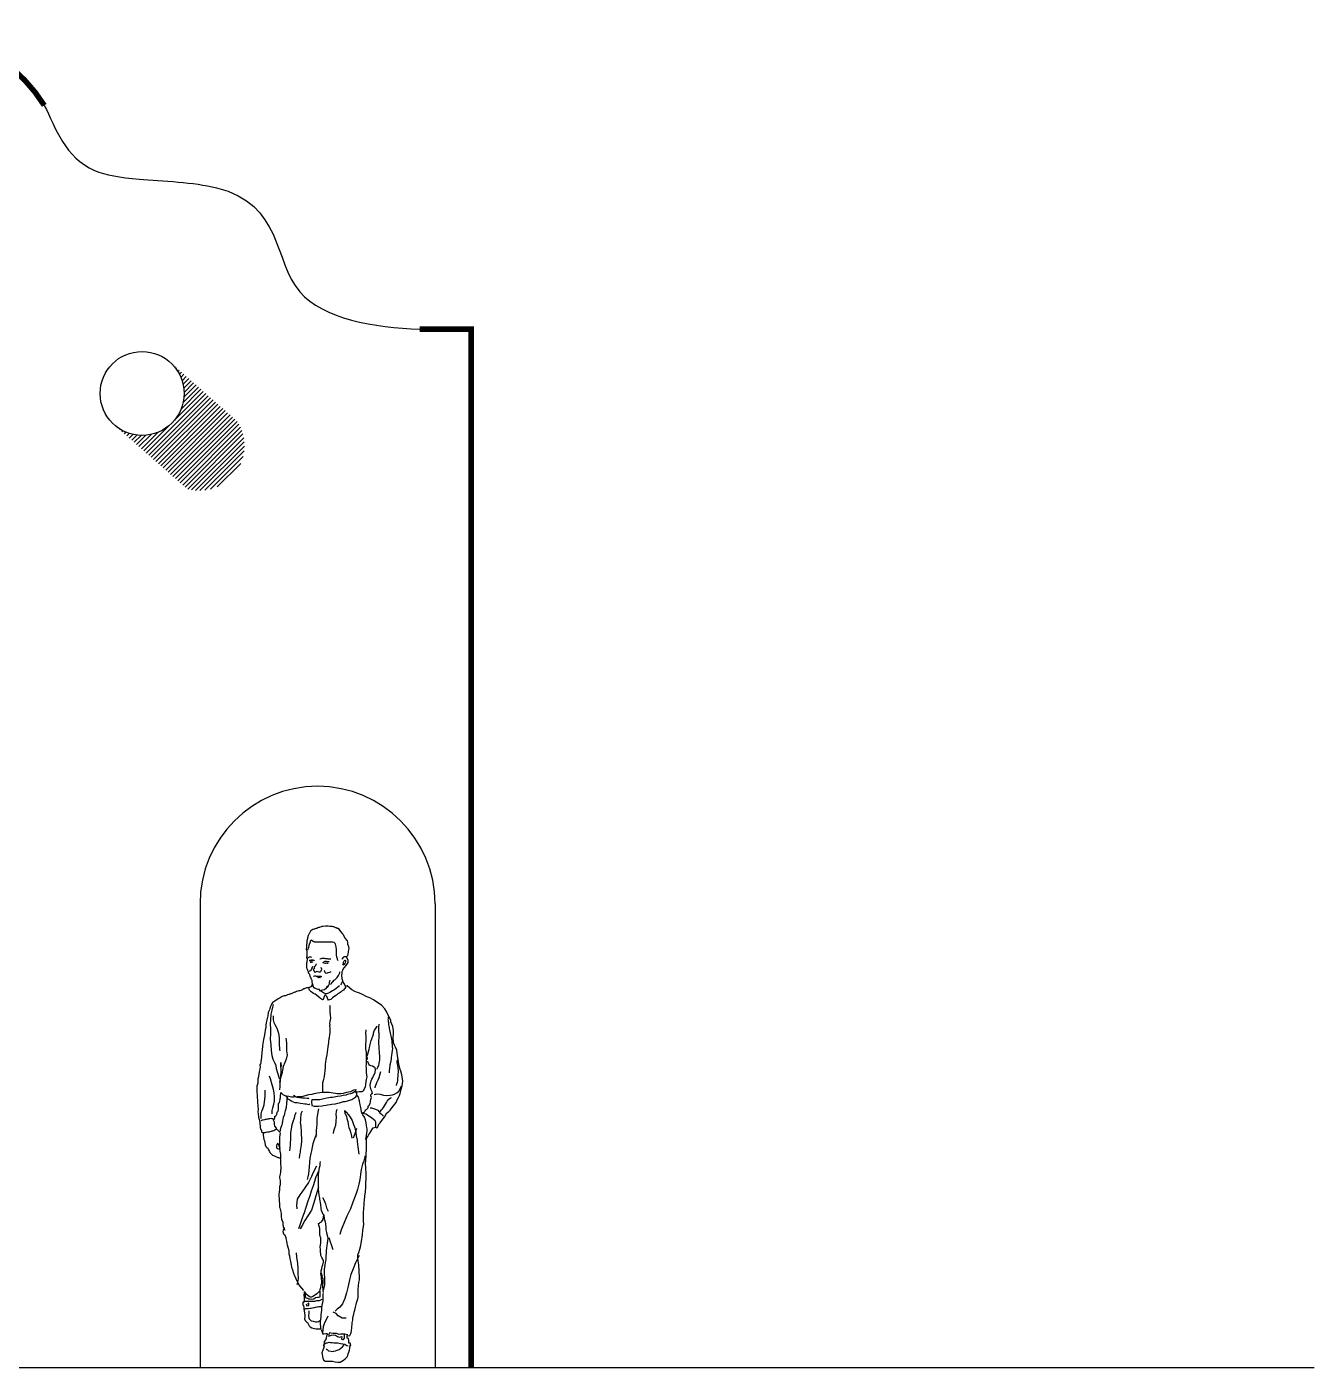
# Model space of a CAD drawing. Extents: x -51.7 to 12.2, y -8.6 to 39.8.
# Drawn here: x 7.21 to 12.19, y 9.26 to 14.46 of the extents above; entities that cross this region are included whole.
import ezdxf

# ---------------------------------------------------------------- set-up
doc = ezdxf.new("R2010")
doc.units = 0
doc.header["$LTSCALE"] = 0.5
doc.header["$MEASUREMENT"] = 0
doc.layers.get('0').update_dxf_attribs({"linetype": 'CONTINUOUS'})
doc.layers.add('ELEV', color=7, linetype='CONTINUOUS')
doc.layers.add('PEOPLE', color=7, linetype='CONTINUOUS')

# ---------------------------------------------------------------- blocks, each defined once
blk = doc.blocks.new('PEOPLE5')
at = {"linetype": 'Continuous'}
for points in [[(-0.0001, 0.9958), (-0.0006, 0.9965), (-0.0028, 0.9976), (-0.0037, 0.9979), (-0.0051, 0.9982), (-0.0068, 0.9993), (-0.0082, 0.9996), (-0.0101, 1.0004), (-0.0129, 1.0017), (-0.0141, 1.002), (-0.0167, 1.0024), (-0.0184, 1.0024), (-0.0225, 1.0027), (-0.0256, 1.0034), (-0.0279, 1.0034), (-0.0299, 1.0032), (-0.0324, 1.0032), (-0.038, 1.0026), (-0.0403, 1.0024), (-0.0422, 1.0017), (-0.0462, 1.0004), (-0.0485, 0.9998), (-0.0498, 0.9993), (-0.0523, 0.9982), (-0.0541, 0.9976), (-0.0574, 0.9967), (-0.0589, 0.9961), (-0.0613, 0.9953), (-0.0631, 0.9944), (-0.0647, 0.9936), (-0.0656, 0.993), (-0.0668, 0.9914), (-0.0672, 0.9903), (-0.0681, 0.9885), (-0.0698, 0.9854), (-0.0704, 0.9846), (-0.0717, 0.9818), (-0.0726, 0.9792), (-0.0729, 0.9781), (-0.0735, 0.9759), (-0.0737, 0.975), (-0.0743, 0.9726), (-0.0744, 0.972), (-0.0748, 0.9694), (-0.0749, 0.9668), (-0.0751, 0.9657), (-0.0751, 0.9646), (-0.0751, 0.9638), (-0.076, 0.961), (-0.076, 0.9609), (-0.0758, 0.9582), (-0.076, 0.9551), (-0.0763, 0.9502), (-0.0752, 0.9467), (-0.0749, 0.9435), (-0.0748, 0.9419), (-0.0748, 0.9396), (-0.0748, 0.9368), (-0.0748, 0.9339), (-0.0751, 0.9332), (-0.0755, 0.9326), (-0.0755, 0.9315), (-0.0748, 0.9298), (-0.0744, 0.9277), (-0.0741, 0.9266), (-0.0744, 0.925), (-0.0748, 0.9236), (-0.0749, 0.9224), (-0.0752, 0.9205), (-0.0754, 0.9185), (-0.0754, 0.9153), (-0.0755, 0.9139), (-0.0755, 0.9126), (-0.0755, 0.9098), (-0.0755, 0.9075), (-0.0751, 0.9063), (-0.074, 0.9045), (-0.0734, 0.9019), (-0.0729, 0.901), (-0.0721, 0.899), (-0.0715, 0.8974), (-0.0709, 0.8954), (-0.0687, 0.8934), (-0.0686, 0.8917), (-0.0682, 0.8903), (-0.0679, 0.8886), (-0.0673, 0.888), (-0.067, 0.8872), (-0.0662, 0.8862), (-0.0653, 0.8819), (-0.0644, 0.8808), (-0.0637, 0.8794), (-0.0634, 0.8783), (-0.0634, 0.8771), (-0.0631, 0.8745), (-0.0627, 0.8729), (-0.0627, 0.8718), (-0.0627, 0.8707), (-0.0627, 0.8689), (-0.0628, 0.867), (-0.0641, 0.8667), (-0.0645, 0.8662), (-0.0651, 0.8636), (-0.0675, 0.8634), (-0.0689, 0.8628), (-0.0699, 0.8622), (-0.0707, 0.8622), (-0.0721, 0.8616), (-0.0737, 0.8616), (-0.0758, 0.8614), (-0.0775, 0.8611), (-0.0794, 0.8603), (-0.0806, 0.8597), (-0.0822, 0.8591), (-0.0838, 0.8582), (-0.0861, 0.8566), (-0.0907, 0.8551), (-0.0934, 0.8546), (-0.0957, 0.8541), (-0.0985, 0.8529), (-0.1008, 0.852), (-0.1028, 0.8515), (-0.1048, 0.8507), (-0.1076, 0.8493), (-0.1111, 0.8479), (-0.1121, 0.8475), (-0.1152, 0.8467), (-0.1163, 0.8462), (-0.1194, 0.8453), (-0.1221, 0.8444), (-0.1241, 0.8433), (-0.127, 0.8436), (-0.1294, 0.8428), (-0.1317, 0.8419), (-0.1339, 0.8405), (-0.1359, 0.8388), (-0.139, 0.8372), (-0.1411, 0.8363), (-0.1486, 0.8312), (-0.1506, 0.8298), (-0.1526, 0.8288), (-0.1542, 0.8262), (-0.1557, 0.824), (-0.157, 0.822), (-0.1582, 0.8185), (-0.1599, 0.8141), (-0.1608, 0.8113), (-0.1636, 0.8053), (-0.1647, 0.7975), (-0.165, 0.7941), (-0.1669, 0.7882), (-0.1681, 0.7814), (-0.1692, 0.7756), (-0.1694, 0.7711), (-0.1703, 0.7642), (-0.1712, 0.7581), (-0.1726, 0.7502), (-0.1743, 0.7434), (-0.1759, 0.7336), (-0.1764, 0.7274), (-0.1778, 0.7195), (-0.1781, 0.7124), (-0.1788, 0.7043), (-0.1799, 0.6954), (-0.1804, 0.6931), (-0.1805, 0.6906), (-0.1804, 0.6896), (-0.1816, 0.6869), (-0.1826, 0.6849), (-0.1824, 0.6798), (-0.1827, 0.6762), (-0.1833, 0.6719), (-0.1844, 0.6685), (-0.185, 0.6633), (-0.1855, 0.6587), (-0.1858, 0.6571), (-0.1875, 0.6531), (-0.1875, 0.6494), (-0.1877, 0.6429), (-0.1881, 0.6402), (-0.1895, 0.636), (-0.1897, 0.6303), (-0.1899, 0.626), (-0.1894, 0.6211), (-0.1888, 0.6165), (-0.1886, 0.6128), (-0.1886, 0.61), (-0.188, 0.6041), (-0.1878, 0.5977), (-0.1875, 0.5914), (-0.1875, 0.589), (-0.1869, 0.5833), (-0.1875, 0.5771), (-0.1868, 0.572), (-0.1855, 0.5648), (-0.1843, 0.5597), (-0.1835, 0.5565), (-0.183, 0.5521), (-0.1827, 0.5492), (-0.1823, 0.5444), (-0.1819, 0.5408), (-0.181, 0.5372), (-0.1793, 0.534), (-0.179, 0.531), (-0.1785, 0.5304), (-0.1764, 0.5296), (-0.1756, 0.5296), (-0.1745, 0.5295), (-0.1726, 0.5295), (-0.1709, 0.5298), (-0.1689, 0.5301), (-0.168, 0.5302), (-0.1655, 0.5309), (-0.1635, 0.5309), (-0.1616, 0.5312), (-0.1591, 0.5321), (-0.1563, 0.5326), (-0.1543, 0.533), (-0.1529, 0.5333), (-0.1508, 0.5343), (-0.1487, 0.5355), (-0.1467, 0.5364), (-0.1444, 0.5371), (-0.1442, 0.5396), (-0.1453, 0.5405), (-0.147, 0.5422), (-0.1486, 0.543), (-0.1487, 0.5451), (-0.1489, 0.5479), (-0.1491, 0.5503), (-0.1495, 0.5535), (-0.1503, 0.5563), (-0.1511, 0.5579), (-0.1514, 0.5597), (-0.1519, 0.5606), (-0.1543, 0.5611), (-0.1565, 0.5613), (-0.1599, 0.5611), (-0.1618, 0.5606), (-0.1639, 0.5605), (-0.1658, 0.5603), (-0.1684, 0.5597), (-0.1705, 0.5591), (-0.1723, 0.5588), (-0.1754, 0.5582), (-0.1776, 0.5582), (-0.1804, 0.5565)], [(0.0186, 0.9346), (0.0189, 0.9362), (0.0199, 0.9391), (0.0205, 0.9446), (0.0216, 0.9489), (0.0219, 0.9523), (0.0217, 0.9559), (0.0194, 0.9621), (0.0192, 0.9666), (0.0183, 0.9694), (0.0134, 0.9759), (0.0096, 0.9823), (0.0076, 0.9858), (0.0033, 0.991), (0.0014, 0.9936), (-0.0015, 0.9972)], [(-0.0029, 0.9235), (-0.0039, 0.9253), (-0.0046, 0.927), (-0.0048, 0.9283), (-0.0054, 0.9301), (-0.006, 0.9323), (-0.0067, 0.9377), (-0.0068, 0.9408), (-0.0071, 0.9453), (-0.0071, 0.95), (-0.0077, 0.9556), (-0.0087, 0.959), (-0.0093, 0.9616), (-0.0098, 0.9633), (-0.0122, 0.966), (-0.016, 0.9668), (-0.0198, 0.9666), (-0.0253, 0.9663), (-0.0287, 0.9666), (-0.034, 0.9666), (-0.0411, 0.9668), (-0.044, 0.9668), (-0.0487, 0.9668), (-0.0515, 0.9664), (-0.0577, 0.9663), (-0.0591, 0.9674), (-0.065, 0.9714), (-0.0675, 0.9688), (-0.0675, 0.9683), (-0.0676, 0.9668), (-0.0693, 0.9613), (-0.0706, 0.9592), (-0.0712, 0.9539), (-0.0732, 0.9483)], [(-0.0644, 0.9314), (-0.0647, 0.9315), (-0.065, 0.932), (-0.0659, 0.9322), (-0.0682, 0.932), (-0.0699, 0.9317), (-0.0713, 0.9311), (-0.073, 0.9301), (-0.0741, 0.9295)], [(-0.0571, 0.9227), (-0.0582, 0.9246), (-0.0606, 0.9255), (-0.062, 0.9253), (-0.0631, 0.9253), (-0.065, 0.9255), (-0.0682, 0.9246), (-0.0698, 0.9246), (-0.0689, 0.9242), (-0.0672, 0.9235), (-0.0651, 0.9242), (-0.0637, 0.9246), (-0.0603, 0.925)], [(-0.0448, 0.9286), (-0.0442, 0.9286), (-0.0423, 0.9292), (-0.0405, 0.9297), (-0.0377, 0.93), (-0.0355, 0.9301), (-0.0341, 0.93), (-0.0323, 0.9292), (-0.0285, 0.9287), (-0.027, 0.9284), (-0.025, 0.9283), (-0.0237, 0.9283), (-0.022, 0.928), (-0.0198, 0.9283)], [(-0.042, 0.0767), (-0.0405, 0.0737), (-0.0391, 0.0697), (-0.0386, 0.0672), (-0.036, 0.0674), (-0.0316, 0.0683), (-0.0281, 0.068), (-0.0276, 0.0669), (-0.0298, 0.0619), (-0.0304, 0.0581), (-0.0312, 0.0546), (-0.0355, 0.0494), (-0.035, 0.0429), (-0.0378, 0.0405), (-0.0352, 0.0401), (-0.0361, 0.0362), (-0.0364, 0.0335), (-0.0383, 0.03), (-0.0408, 0.0235), (-0.0395, 0.0196), (-0.0392, 0.0151), (-0.0385, 0.0115), (-0.0368, 0.0073), (-0.033, 0.0047), (-0.0282, 0.0047), (-0.0257, 0.0047), (-0.0205, 0.0045), (-0.0188, 0.0044), (-0.0163, 0.0042), (-0.0129, 0.0038), (-0.0099, 0.0033), (-0.0036, 0.0019), (0.0017, 0.0024), (0.0054, 0.0044), (0.0092, 0.0066), (0.0127, 0.0097), (0.0166, 0.0134), (0.0179, 0.0146), (0.0194, 0.0174), (0.0202, 0.021), (0.0213, 0.025), (0.0233, 0.0298), (0.0239, 0.0345), (0.0248, 0.0415), (0.0264, 0.0402), (0.0247, 0.0458), (0.0213, 0.0461), (0.0214, 0.052), (0.0205, 0.0563), (0.0179, 0.0573), (0.0174, 0.0635), (0.0236, 0.0629), (0.0239, 0.0633), (0.0255, 0.0667), (0.0261, 0.0684), (0.0265, 0.0705), (0.0268, 0.0716), (0.0276, 0.0737), (0.0279, 0.0765), (0.0281, 0.0799), (0.0287, 0.0843), (0.0289, 0.0885), (0.0293, 0.0925), (0.0296, 0.0954), (0.0303, 0.099), (0.0307, 0.1035), (0.0313, 0.1068), (0.0327, 0.1123), (0.0335, 0.117), (0.0349, 0.1218), (0.0366, 0.1286), (0.038, 0.1348), (0.0391, 0.1386), (0.0407, 0.1431), (0.0419, 0.1477), (0.0431, 0.1517), (0.043, 0.1589), (0.043, 0.1696), (0.0439, 0.1772), (0.0448, 0.1849), (0.0458, 0.1916), (0.0458, 0.2003), (0.0455, 0.2071), (0.0452, 0.2143), (0.0448, 0.2223), (0.0445, 0.2257), (0.0428, 0.2349), (0.0421, 0.2402), (0.0421, 0.2489), (0.0444, 0.2538), (0.047, 0.2619), (0.0481, 0.2673), (0.0503, 0.2793), (0.0531, 0.2949), (0.0538, 0.3056), (0.0557, 0.318), (0.0552, 0.3269), (0.0555, 0.3387), (0.0549, 0.3456), (0.0565, 0.3641), (0.0566, 0.3691), (0.0574, 0.3736), (0.0582, 0.3833), (0.0594, 0.393), (0.0607, 0.4041), (0.0605, 0.4105), (0.0613, 0.4277), (0.061, 0.4334), (0.0605, 0.4496), (0.06, 0.4567), (0.0616, 0.4758), (0.0616, 0.4801), (0.0621, 0.491), (0.0622, 0.4992), (0.0624, 0.5126), (0.0627, 0.5172), (0.0649, 0.52), (0.0673, 0.5248), (0.0694, 0.5281), (0.0717, 0.5316), (0.0746, 0.5355), (0.0777, 0.5402), (0.0802, 0.5409), (0.0833, 0.5419), (0.0847, 0.5403), (0.0872, 0.5409), (0.0887, 0.5437), (0.0901, 0.5487), (0.0934, 0.552), (0.0973, 0.5572), (0.1002, 0.5606), (0.1036, 0.5645), (0.1084, 0.5748), (0.1129, 0.5769), (0.1164, 0.5807), (0.1212, 0.5869), (0.1298, 0.5982), (0.1322, 0.6042), (0.1354, 0.6098), (0.1376, 0.6148), (0.139, 0.6193), (0.1407, 0.6253), (0.1415, 0.6292), (0.1441, 0.6367), (0.1444, 0.6422), (0.1455, 0.6475), (0.1441, 0.6574), (0.143, 0.6623), (0.1407, 0.67), (0.1396, 0.6743), (0.1362, 0.6854), (0.1356, 0.6925), (0.1336, 0.7013), (0.1323, 0.7114), (0.1316, 0.7182), (0.1286, 0.7257), (0.1267, 0.73), (0.1241, 0.7353), (0.1232, 0.7477), (0.1244, 0.755), (0.1238, 0.7629), (0.1222, 0.7732), (0.1182, 0.7837), (0.1176, 0.7865), (0.1137, 0.7966), (0.1098, 0.8036), (0.1083, 0.8076), (0.1043, 0.8132), (0.0962, 0.8216), (0.0861, 0.8284), (0.0785, 0.8338), (0.0695, 0.8388), (0.0652, 0.8399), (0.0616, 0.842), (0.0532, 0.8461), (0.0444, 0.8499), (0.0388, 0.8517), (0.0351, 0.8532), (0.0287, 0.8571), (0.0239, 0.861), (0.0177, 0.8665), (0.0129, 0.8656), (0.0123, 0.8693), (0.0085, 0.8746), (0.0071, 0.8797), (0.0062, 0.8821), (0.0064, 0.8844), (0.0056, 0.8886), (0.0058, 0.8909), (0.0061, 0.8945), (0.0064, 0.899), (0.0078, 0.9024), (0.0104, 0.9073), (0.0118, 0.9087), (0.0154, 0.9128), (0.0172, 0.9149), (0.0199, 0.9199), (0.0203, 0.9222), (0.0197, 0.9252), (0.0165, 0.9318), (0.0168, 0.9336), (0.014, 0.9332), (0.0103, 0.9331), (0.0081, 0.9309), (0.0064, 0.9286), (0.0058, 0.9275)], [(0.0092, 0.921), (0.0104, 0.9221), (0.0109, 0.9233), (0.0115, 0.9242), (0.0134, 0.9255), (0.0137, 0.9242), (0.0141, 0.9224), (0.0134, 0.919), (0.0121, 0.9174), (0.0106, 0.9153), (0.0081, 0.9137), (0.0089, 0.9159), (0.0093, 0.9176), (0.0095, 0.9188), (0.0096, 0.9201), (0.0096, 0.9208)], [(-0.062, 0.9104), (-0.0633, 0.9069), (-0.0645, 0.9045), (-0.0654, 0.9019), (-0.0668, 0.9007), (-0.0687, 0.9002), (-0.0692, 0.9002)], [(-0.0611, 0.9216), (-0.0622, 0.9208), (-0.0633, 0.9205), (-0.0647, 0.9201), (-0.0651, 0.9201), (-0.0672, 0.9198)], [(-0.0578, 0.9103), (-0.0582, 0.9083), (-0.0583, 0.9053), (-0.06, 0.9036), (-0.0599, 0.9022), (-0.0583, 0.9004), (-0.0582, 0.899), (-0.0575, 0.8982), (-0.0568, 0.898), (-0.0555, 0.8973), (-0.0543, 0.8982), (-0.0527, 0.899), (-0.0515, 0.8996), (-0.0493, 0.8993), (-0.0467, 0.8985), (-0.0445, 0.8985), (-0.0431, 0.8991), (-0.0419, 0.9008), (-0.0409, 0.9033), (-0.0405, 0.9047), (-0.0406, 0.9056), (-0.0416, 0.9066), (-0.0426, 0.9075)], [(-0.0572, 0.91), (-0.0563, 0.9112), (-0.0554, 0.9125), (-0.0543, 0.9139), (-0.0535, 0.9159), (-0.0529, 0.9171)], [(-0.0385, 0.9204), (-0.038, 0.9196), (-0.0358, 0.9188), (-0.0326, 0.9182), (-0.0318, 0.9185), (-0.0304, 0.9187), (-0.0282, 0.9184), (-0.0262, 0.9184)], [(-0.0371, 0.9202), (-0.0361, 0.9205), (-0.0349, 0.9218), (-0.0332, 0.9229), (-0.0318, 0.9229), (-0.0309, 0.9225), (-0.0295, 0.9221), (-0.0276, 0.9222), (-0.026, 0.9224), (-0.024, 0.9222)], [(-0.0358, 0.9018), (-0.0344, 0.9007), (-0.034, 0.8991), (-0.0333, 0.8976), (-0.0329, 0.8968), (-0.0326, 0.8963), (-0.0288, 0.8957), (-0.0271, 0.8959), (-0.0259, 0.8965), (-0.0222, 0.898), (-0.0191, 0.8993)], [(-0.0209, 0.8692), (-0.0191, 0.8712), (-0.0169, 0.8737), (-0.0152, 0.8755), (-0.0118, 0.879), (-0.0104, 0.8803), (-0.0081, 0.8821), (-0.0053, 0.8853), (-0.002, 0.8901), (0.0005, 0.8963), (0.0011, 0.8987)], [(0.014, 0.8653), (0.0137, 0.8627), (0.0124, 0.8603), (0.0109, 0.8583), (0.0089, 0.8563), (0.0064, 0.8546), (0.0036, 0.8524), (-0.0008, 0.8493), (-0.0034, 0.8475), (-0.0071, 0.8447), (-0.0108, 0.8427), (-0.0158, 0.8386), (-0.0198, 0.8351), (-0.0226, 0.8338), (-0.0248, 0.8335), (-0.0254, 0.8332), (-0.0264, 0.8355), (-0.0274, 0.8382), (-0.0291, 0.8416), (-0.031, 0.8433), (-0.0323, 0.8447), (-0.0326, 0.8454), (-0.0335, 0.8445), (-0.0344, 0.8434), (-0.0352, 0.8416), (-0.0358, 0.8394), (-0.0377, 0.8349), (-0.0391, 0.8341), (-0.0409, 0.8358), (-0.0434, 0.8374), (-0.0454, 0.8386), (-0.0484, 0.8409), (-0.0527, 0.8447), (-0.056, 0.8472), (-0.0597, 0.8487), (-0.063, 0.8506), (-0.0653, 0.8527), (-0.0672, 0.8544), (-0.0687, 0.8563), (-0.0699, 0.8588), (-0.0704, 0.8603)], [(-0.0001, 0.8659), (-0.0032, 0.8638), (-0.0087, 0.8594), (-0.0132, 0.856), (-0.016, 0.8544), (-0.0225, 0.8507), (-0.0251, 0.8495), (-0.0276, 0.8486), (-0.0299, 0.8475), (-0.0318, 0.8478), (-0.0368, 0.8498), (-0.0391, 0.8515), (-0.0428, 0.854), (-0.0456, 0.8574), (-0.0461, 0.8579), (-0.049, 0.8575), (-0.0557, 0.86), (-0.0583, 0.8617), (-0.0602, 0.8644), (-0.0602, 0.8676), (-0.0614, 0.8709)], [(-0.0594, 0.8881), (-0.0588, 0.8883), (-0.0569, 0.8889), (-0.0547, 0.889), (-0.0518, 0.8884), (-0.0499, 0.8883), (-0.0468, 0.8881), (-0.0436, 0.8881), (-0.0416, 0.8873), (-0.0448, 0.885), (-0.0457, 0.885), (-0.047, 0.8847), (-0.0484, 0.885), (-0.0502, 0.8859), (-0.052, 0.8873), (-0.0529, 0.8878), (-0.0541, 0.8881), (-0.0554, 0.8883), (-0.0566, 0.8887), (-0.0575, 0.8893)], [(-0.0467, 0.8555), (-0.0447, 0.8558), (-0.0392, 0.8568), (-0.0346, 0.858), (-0.0296, 0.8617), (-0.0267, 0.8661)], [(-0.0285, 0.8624), (-0.0281, 0.8627), (-0.0273, 0.8634), (-0.0259, 0.8651), (-0.0243, 0.8679), (-0.0236, 0.8696), (-0.0231, 0.872), (-0.0226, 0.8743), (-0.0217, 0.8791)], [(0.0061, 0.876), (0.0061, 0.8751), (0.0042, 0.8712), (0.0022, 0.8687)], [(-0.1522, 0.8237), (-0.1537, 0.8175), (-0.1556, 0.8101), (-0.1574, 0.8011), (-0.1585, 0.7868), (-0.1588, 0.7805), (-0.1585, 0.766), (-0.1587, 0.7564), (-0.1588, 0.7438), (-0.1576, 0.7305), (-0.1568, 0.7176), (-0.1556, 0.7061), (-0.1531, 0.6979), (-0.1483, 0.6889), (-0.1464, 0.6833), (-0.1452, 0.6765), (-0.1429, 0.6685), (-0.1415, 0.6644), (-0.1388, 0.6545), (-0.1384, 0.6531)], [(-0.0226, 0.8219), (-0.0225, 0.8202), (-0.0225, 0.818), (-0.0225, 0.8157), (-0.0219, 0.811), (-0.0219, 0.8095), (-0.0219, 0.8064), (-0.0219, 0.8045), (-0.0217, 0.8023), (-0.0215, 0.7997), (-0.0208, 0.7922), (-0.022, 0.7846), (-0.0226, 0.7798), (-0.0223, 0.7758), (-0.0228, 0.7738), (-0.0223, 0.769), (-0.0222, 0.7662), (-0.0222, 0.762), (-0.0219, 0.7587), (-0.0229, 0.7549), (-0.0239, 0.7468), (-0.0243, 0.7442), (-0.0248, 0.7386), (-0.0254, 0.7356), (-0.0259, 0.7316), (-0.0268, 0.7259), (-0.0278, 0.72), (-0.0285, 0.7139), (-0.0293, 0.7079), (-0.0307, 0.7009), (-0.0315, 0.6972), (-0.0324, 0.6913), (-0.033, 0.6864), (-0.033, 0.6795), (-0.0338, 0.6712), (-0.0344, 0.6652), (-0.0355, 0.6581), (-0.0363, 0.6523), (-0.0378, 0.6478), (-0.0388, 0.6432), (-0.0388, 0.6391), (-0.0388, 0.6322), (-0.0388, 0.626), (-0.0391, 0.6224)], [(-0.1523, 0.7974), (-0.1523, 0.7963), (-0.1523, 0.7941), (-0.1519, 0.7879), (-0.1503, 0.7817), (-0.1486, 0.7774), (-0.1455, 0.7718), (-0.1438, 0.7688), (-0.1422, 0.7648), (-0.1399, 0.7573), (-0.139, 0.7522), (-0.1384, 0.7471), (-0.1384, 0.7431), (-0.1384, 0.7389), (-0.1382, 0.733), (-0.1382, 0.7285), (-0.1377, 0.7243), (-0.1373, 0.72), (-0.1371, 0.7167)], [(0.0636, 0.7038), (0.0644, 0.7071), (0.0658, 0.7125), (0.068, 0.7207), (0.0689, 0.7237), (0.0697, 0.7285), (0.0711, 0.7347), (0.0729, 0.7409), (0.0743, 0.7446), (0.0763, 0.7508), (0.0779, 0.7552), (0.078, 0.7566), (0.0783, 0.7576), (0.0796, 0.7632), (0.0856, 0.7724), (0.0864, 0.7747)], [(0.0858, 0.6748), (0.0867, 0.6765), (0.0875, 0.6779), (0.0884, 0.6799), (0.0894, 0.6821), (0.0901, 0.6841), (0.0908, 0.6874), (0.0912, 0.6889), (0.092, 0.6923), (0.0923, 0.6956), (0.0928, 0.699), (0.0926, 0.7018), (0.0925, 0.7063), (0.0922, 0.7103), (0.0917, 0.7158), (0.0912, 0.7218), (0.0909, 0.7279), (0.0906, 0.7322), (0.0906, 0.7359), (0.0904, 0.7395), (0.0909, 0.7487), (0.0909, 0.7559), (0.0909, 0.7575), (0.0904, 0.7601), (0.0904, 0.7618), (0.0901, 0.7643), (0.0906, 0.7708), (0.0912, 0.778)], [(0.1115, 0.7952), (0.1115, 0.7941), (0.1115, 0.7926), (0.1115, 0.7905), (0.1114, 0.7891), (0.1115, 0.7877), (0.1119, 0.7846), (0.1122, 0.7823), (0.1125, 0.7795), (0.1129, 0.7767), (0.1137, 0.7738), (0.1139, 0.7724), (0.114, 0.7708), (0.1142, 0.7685), (0.1148, 0.7649), (0.1153, 0.7615), (0.1165, 0.7573), (0.1181, 0.7513), (0.1187, 0.7474), (0.1199, 0.7401), (0.1204, 0.7355), (0.1207, 0.7311), (0.1212, 0.7266), (0.1215, 0.7218), (0.121, 0.7182), (0.1202, 0.712), (0.1196, 0.7069), (0.119, 0.7009), (0.1187, 0.6981), (0.1171, 0.6903), (0.116, 0.6846), (0.1157, 0.6832), (0.1151, 0.6776), (0.1143, 0.6712), (0.1143, 0.6663)], [(-0.123, 0.746), (-0.1228, 0.7459), (-0.1224, 0.7414), (-0.1219, 0.7335), (-0.1219, 0.7291), (-0.1216, 0.7229), (-0.1213, 0.7169), (-0.1202, 0.7082), (-0.1222, 0.6982), (-0.1258, 0.6905), (-0.1294, 0.6813), (-0.1306, 0.6726), (-0.1326, 0.6644), (-0.1349, 0.657), (-0.1366, 0.6494), (-0.1374, 0.6453)], [(0.0624, 0.702), (0.0621, 0.7054), (0.0619, 0.71), (0.0618, 0.7136), (0.0608, 0.7206), (0.0605, 0.7237), (0.0602, 0.7282), (0.0602, 0.7322), (0.0616, 0.7387), (0.0616, 0.7432), (0.0611, 0.7514), (0.0608, 0.757), (0.061, 0.7653)], [(-0.1371, 0.6273), (-0.137, 0.6291), (-0.136, 0.6336), (-0.1359, 0.6387), (-0.1359, 0.643), (-0.1357, 0.6475), (-0.1349, 0.6584), (-0.1345, 0.6619), (-0.134, 0.666), (-0.134, 0.6739), (-0.1345, 0.6826), (-0.1349, 0.6878), (-0.1349, 0.6906), (-0.1345, 0.6882), (-0.1342, 0.6826), (-0.1334, 0.681)], [(0.0645, 0.6968), (0.0644, 0.6978), (0.0642, 0.6992), (0.0642, 0.7006), (0.0636, 0.7007), (0.0624, 0.7006), (0.0613, 0.6985), (0.0613, 0.6968), (0.0613, 0.695), (0.0613, 0.693), (0.0613, 0.6916), (0.0616, 0.6863), (0.0607, 0.6821), (0.0616, 0.6784), (0.0616, 0.675), (0.0613, 0.6714), (0.0616, 0.6678), (0.0622, 0.661), (0.0625, 0.6576), (0.0618, 0.6543), (0.0616, 0.6514), (0.0605, 0.647), (0.0596, 0.6391), (0.059, 0.6345), (0.0565, 0.6289), (0.0549, 0.6266), (0.0534, 0.6238), (0.0526, 0.6235), (0.0517, 0.6232), (0.05, 0.6232), (0.0475, 0.623), (0.0462, 0.6228), (0.0416, 0.6219), (0.0386, 0.6224), (0.0366, 0.6221), (0.0376, 0.6213), (0.0394, 0.6197), (0.0394, 0.6171), (0.0399, 0.6149), (0.0405, 0.6146), (0.0414, 0.6131), (0.0427, 0.6104), (0.0434, 0.6089), (0.0447, 0.6049), (0.045, 0.6038), (0.0455, 0.6008), (0.0461, 0.5976), (0.0467, 0.5931), (0.0476, 0.5898), (0.0483, 0.5873), (0.0487, 0.5824), (0.0487, 0.5819), (0.05, 0.5779), (0.0504, 0.5751), (0.0506, 0.5737), (0.052, 0.574), (0.0552, 0.5755), (0.0571, 0.5769), (0.0585, 0.5779), (0.059, 0.5791), (0.0605, 0.5817), (0.0624, 0.5825), (0.0638, 0.5836), (0.0658, 0.5858), (0.0661, 0.5897), (0.0672, 0.5911), (0.0707, 0.596), (0.0711, 0.601), (0.0723, 0.6064), (0.0732, 0.6101), (0.0723, 0.6137), (0.0725, 0.6173), (0.0743, 0.6191), (0.0762, 0.6191), (0.0748, 0.623), (0.0731, 0.6273), (0.072, 0.6309), (0.0709, 0.6339), (0.0704, 0.637), (0.0714, 0.6435), (0.0718, 0.6452), (0.0729, 0.6481), (0.0743, 0.6519), (0.0766, 0.6559), (0.0773, 0.6573), (0.0783, 0.6595), (0.0797, 0.6619), (0.0818, 0.6672), (0.0824, 0.6739), (0.0819, 0.6782), (0.0793, 0.6793), (0.0762, 0.6816), (0.0718, 0.6827), (0.0692, 0.6844), (0.0676, 0.6864), (0.0659, 0.6902), (0.0649, 0.6936)], [(0.1309, 0.6373), (0.1316, 0.6412), (0.1333, 0.6452), (0.1339, 0.6483), (0.1342, 0.6534), (0.1347, 0.6588), (0.1347, 0.6633), (0.1353, 0.6683), (0.1353, 0.6706), (0.1348, 0.6779), (0.1339, 0.6823), (0.1333, 0.6875), (0.1323, 0.6889), (0.1326, 0.6944), (0.1337, 0.6968)], [(-0.1546, 0.5727), (-0.1545, 0.5757), (-0.1542, 0.5797), (-0.1528, 0.5858), (-0.1509, 0.5942), (-0.1495, 0.6018), (-0.1491, 0.6117), (-0.1501, 0.6205), (-0.1517, 0.6286), (-0.1545, 0.6391), (-0.1587, 0.6525), (-0.1608, 0.6585)], [(0.0943, 0.6689), (0.0925, 0.6632), (0.0906, 0.6548), (0.0883, 0.6495), (0.0853, 0.6436), (0.0815, 0.6326), (0.0813, 0.6322)], [(-0.1796, 0.5613), (-0.1801, 0.5624), (-0.1801, 0.567), (-0.1796, 0.5724), (-0.1781, 0.5786), (-0.1762, 0.5836), (-0.1728, 0.5934), (-0.1711, 0.6061), (-0.1705, 0.6131), (-0.1705, 0.6197), (-0.1709, 0.6264)], [(-0.1514, 0.5605), (-0.1509, 0.5605), (-0.1497, 0.5603), (-0.1492, 0.5603), (-0.1491, 0.5611), (-0.1486, 0.5622), (-0.1484, 0.5639), (-0.1484, 0.565), (-0.1484, 0.5669), (-0.1481, 0.5669), (-0.1467, 0.5673), (-0.145, 0.5686), (-0.1444, 0.57), (-0.1439, 0.571), (-0.1435, 0.5726), (-0.1435, 0.5734), (-0.1432, 0.5748), (-0.143, 0.5757), (-0.1422, 0.5774), (-0.1416, 0.5777), (-0.141, 0.5782), (-0.1407, 0.5797), (-0.1405, 0.58), (-0.1402, 0.5813), (-0.1401, 0.5839), (-0.1401, 0.5844), (-0.1401, 0.587), (-0.1399, 0.589), (-0.1399, 0.5907), (-0.1399, 0.5918), (-0.1399, 0.5943), (-0.1399, 0.5952), (-0.1398, 0.596), (-0.1376, 0.5987), (-0.1368, 0.6021), (-0.1363, 0.605), (-0.1363, 0.6073), (-0.1357, 0.6097), (-0.1357, 0.6115), (-0.1354, 0.6129), (-0.1353, 0.614), (-0.1351, 0.616), (-0.1349, 0.6177), (-0.1349, 0.619), (-0.1345, 0.6213), (-0.1339, 0.6205), (-0.1332, 0.6197), (-0.1318, 0.6184), (-0.1303, 0.6171), (-0.1273, 0.6152), (-0.1269, 0.6152), (-0.1252, 0.6148), (-0.1233, 0.6139), (-0.1216, 0.6117), (-0.1196, 0.6106), (-0.1193, 0.6104), (-0.1207, 0.6081), (-0.1207, 0.6063), (-0.1208, 0.6047), (-0.1208, 0.6033), (-0.1211, 0.6013), (-0.1213, 0.5994), (-0.1216, 0.5954), (-0.1216, 0.5948), (-0.1218, 0.5935), (-0.1224, 0.589), (-0.1227, 0.5869), (-0.1228, 0.5848), (-0.1233, 0.5828), (-0.1244, 0.5796), (-0.1252, 0.576), (-0.1259, 0.5734), (-0.1264, 0.571), (-0.1272, 0.5692), (-0.1289, 0.5637), (-0.1297, 0.5602), (-0.1306, 0.5554), (-0.1318, 0.5501), (-0.1325, 0.5472), (-0.1348, 0.5408), (-0.1359, 0.536), (-0.1371, 0.5299), (-0.138, 0.531), (-0.139, 0.5324), (-0.1401, 0.5337), (-0.1422, 0.5355), (-0.1433, 0.5369)], [(-0.119, 0.6135), (-0.1132, 0.6121), (-0.1103, 0.6115), (-0.1047, 0.6117), (-0.0966, 0.6118), (-0.0909, 0.6121), (-0.0867, 0.6123), (-0.0782, 0.6145), (-0.0703, 0.6165), (-0.0628, 0.6179), (-0.0578, 0.6191), (-0.0502, 0.6205), (-0.0451, 0.6215), (-0.0383, 0.6224), (-0.0282, 0.6221), (-0.0237, 0.6219), (-0.0147, 0.6204), (-0.0091, 0.6196), (-0.0059, 0.6191), (0.0028, 0.6188), (0.009, 0.6197), (0.0166, 0.6219), (0.0206, 0.6232), (0.0259, 0.6239), (0.0326, 0.6277), (0.0374, 0.6286), (0.0368, 0.6241), (0.034, 0.6219), (0.0298, 0.6196), (0.0255, 0.6185), (0.0216, 0.6176), (0.0177, 0.6168), (0.0143, 0.6156), (0.0085, 0.6143), (0.0022, 0.6129), (-0.0043, 0.6118), (-0.0157, 0.6101), (-0.0209, 0.6095), (-0.0245, 0.609), (-0.029, 0.6084), (-0.036, 0.6067), (-0.0422, 0.605), (-0.0454, 0.6044), (-0.0537, 0.6045), (-0.0603, 0.6045), (-0.0613, 0.6045), (-0.0633, 0.6044), (-0.0644, 0.601), (-0.0644, 0.598), (-0.0637, 0.594), (-0.0637, 0.5918), (-0.0633, 0.5915), (-0.0582, 0.5898), (-0.0561, 0.5897), (-0.0518, 0.5898), (-0.0481, 0.5898), (-0.0395, 0.5909), (-0.0366, 0.5914), (-0.0304, 0.5921), (-0.0274, 0.5929), (-0.0214, 0.5938), (-0.0177, 0.5942), (-0.0104, 0.5952), (-0.0088, 0.5955), (-0.0037, 0.5965), (0.0003, 0.5976), (0.0048, 0.5988), (0.009, 0.6004), (0.013, 0.601), (0.0217, 0.603), (0.0281, 0.6052), (0.0327, 0.608), (0.0376, 0.6115), (0.0393, 0.6139), (0.041, 0.6156)], [(0.0796, 0.6168), (0.0858, 0.6184), (0.0937, 0.6176), (0.1007, 0.6156), (0.1077, 0.6145), (0.1165, 0.6149), (0.1215, 0.6159), (0.1263, 0.6179), (0.1314, 0.6208), (0.1362, 0.6241), (0.1392, 0.6295), (0.1419, 0.6351), (0.1427, 0.6363)], [(-0.0678, 0.5942), (-0.0707, 0.5931), (-0.0754, 0.5945), (-0.0796, 0.5948), (-0.0841, 0.5954), (-0.0896, 0.5959), (-0.0968, 0.5973), (-0.1016, 0.598), (-0.1058, 0.5994), (-0.109, 0.601), (-0.1142, 0.6039), (-0.116, 0.605), (-0.1177, 0.6063), (-0.1191, 0.6072)], [(-0.0699, 0.6069), (-0.071, 0.6072), (-0.0744, 0.6076), (-0.08, 0.6083), (-0.0867, 0.6087), (-0.0914, 0.6092), (-0.0969, 0.6101), (-0.1016, 0.6118), (-0.1056, 0.6145)], [(0.0704, 0.5861), (0.0739, 0.5859), (0.0785, 0.5847), (0.0828, 0.5834), (0.0878, 0.5807), (0.0901, 0.5774), (0.0926, 0.5749), (0.0963, 0.5718), (0.0979, 0.5704), (0.0998, 0.5684), (0.1013, 0.5669)], [(0.0928, 0.5779), (0.0932, 0.5779), (0.0965, 0.5817), (0.0985, 0.5842), (0.1008, 0.5869), (0.1058, 0.5942), (0.1077, 0.5983), (0.1097, 0.6018), (0.1136, 0.6064), (0.1168, 0.609), (0.1198, 0.6098)], [(-0.0997, 0.5757), (-0.1005, 0.5745), (-0.1019, 0.5712), (-0.103, 0.5676), (-0.1042, 0.5624), (-0.1061, 0.5561), (-0.1076, 0.5515), (-0.109, 0.5472), (-0.1103, 0.5414), (-0.1117, 0.533), (-0.1123, 0.5293), (-0.1126, 0.5188), (-0.1126, 0.5132), (-0.1129, 0.506), (-0.1134, 0.5003), (-0.1142, 0.4935), (-0.1149, 0.4873)], [(-0.0858, 0.5782), (-0.0889, 0.572), (-0.089, 0.5687), (-0.0892, 0.5639), (-0.0898, 0.556), (-0.09, 0.553), (-0.0886, 0.543), (-0.0884, 0.5399), (-0.0881, 0.5349), (-0.0876, 0.5268), (-0.0876, 0.5225), (-0.0875, 0.5185), (-0.0873, 0.5091), (-0.0879, 0.5017), (-0.0887, 0.4963), (-0.0901, 0.4871), (-0.0906, 0.4843), (-0.0915, 0.4784), (-0.0924, 0.4708)], [(-0.0484, 0.5839), (-0.0489, 0.5799), (-0.0498, 0.5765), (-0.0506, 0.5706), (-0.0516, 0.5625), (-0.0518, 0.5585), (-0.0523, 0.5515), (-0.0523, 0.5484), (-0.0529, 0.5408), (-0.0532, 0.534), (-0.0535, 0.5275), (-0.054, 0.5223), (-0.0544, 0.5189)], [(-0.0057, 0.5824), (-0.0073, 0.5774), (-0.0082, 0.5713), (-0.0079, 0.5648), (-0.0085, 0.5554), (-0.0094, 0.5453), (-0.0113, 0.5392), (-0.0136, 0.5326), (-0.0147, 0.5271)], [(0.0116, 0.5797), (0.0123, 0.5735), (0.0137, 0.5713), (0.016, 0.5661), (0.0169, 0.5619), (0.0189, 0.5546), (0.0197, 0.5487), (0.0211, 0.544), (0.0217, 0.5408), (0.0237, 0.5358), (0.0259, 0.5282), (0.0268, 0.5248), (0.0286, 0.5164)], [(0.0132, 0.58), (0.0143, 0.5763), (0.0157, 0.5763), (0.0208, 0.5701), (0.0245, 0.5647), (0.0289, 0.5569), (0.0323, 0.5481), (0.0346, 0.5423), (0.0369, 0.5347), (0.0372, 0.5288), (0.0386, 0.5219), (0.0405, 0.5116), (0.0408, 0.5088), (0.0424, 0.4967), (0.043, 0.491), (0.0434, 0.4851), (0.0441, 0.4798)], [(0.0604, 0.5135), (0.0604, 0.515), (0.0611, 0.5181), (0.0618, 0.5226), (0.0625, 0.5278), (0.0635, 0.5323), (0.0633, 0.5383), (0.063, 0.5409), (0.0622, 0.5459), (0.0611, 0.552), (0.0597, 0.5585), (0.0571, 0.5647), (0.0537, 0.5704), (0.0514, 0.5745)], [(0.0835, 0.5409), (0.0838, 0.5454), (0.0838, 0.5481), (0.0836, 0.5529), (0.0819, 0.5563), (0.0783, 0.5594), (0.0743, 0.5625), (0.0709, 0.5647), (0.0675, 0.5669), (0.0644, 0.5693), (0.0605, 0.5713), (0.0571, 0.5723), (0.0545, 0.5729)], [(-0.175, 0.5278), (-0.1751, 0.5262), (-0.1748, 0.523), (-0.1743, 0.5191), (-0.1733, 0.5135), (-0.1723, 0.5101), (-0.1714, 0.5067), (-0.1705, 0.5012), (-0.1689, 0.4977), (-0.1666, 0.4952), (-0.1646, 0.4933), (-0.1632, 0.4901), (-0.161, 0.486), (-0.1595, 0.4837), (-0.1556, 0.4789), (-0.1536, 0.4775), (-0.1511, 0.4766), (-0.1461, 0.4742), (-0.1444, 0.4736), (-0.1413, 0.4725), (-0.1396, 0.4718), (-0.1377, 0.471), (-0.1365, 0.4705), (-0.1357, 0.4662), (-0.1357, 0.4635), (-0.1354, 0.46), (-0.1351, 0.4552), (-0.1348, 0.4522), (-0.1345, 0.4465), (-0.1353, 0.4415), (-0.1357, 0.4383), (-0.1363, 0.4341), (-0.1373, 0.4279), (-0.1373, 0.4255), (-0.1362, 0.4195), (-0.1362, 0.4167), (-0.1363, 0.4092), (-0.137, 0.4069), (-0.1376, 0.4048), (-0.138, 0.3981), (-0.1388, 0.3923), (-0.1393, 0.388), (-0.1394, 0.3847), (-0.1388, 0.3764), (-0.1387, 0.3714), (-0.138, 0.3672), (-0.1377, 0.3652), (-0.1377, 0.3581), (-0.137, 0.3564), (-0.1349, 0.3475), (-0.134, 0.3427), (-0.1339, 0.3368), (-0.1328, 0.3304), (-0.1301, 0.3233), (-0.1297, 0.3196), (-0.1289, 0.3131), (-0.1256, 0.3055), (-0.1272, 0.3114), (-0.1273, 0.3104), (-0.1295, 0.3055), (-0.1298, 0.3022), (-0.1286, 0.2969), (-0.1263, 0.2946), (-0.1245, 0.2923), (-0.1235, 0.2883), (-0.1232, 0.2862), (-0.1219, 0.2802), (-0.1208, 0.2743), (-0.1202, 0.2717), (-0.1188, 0.2661), (-0.1173, 0.2614), (-0.1166, 0.2563), (-0.1159, 0.2513), (-0.1145, 0.2462), (-0.1137, 0.2392), (-0.1126, 0.233), (-0.1107, 0.2253), (-0.1098, 0.22), (-0.1081, 0.214), (-0.1052, 0.2062), (-0.103, 0.2006), (-0.1025, 0.1995), (-0.0996, 0.1919), (-0.0954, 0.1846), (-0.0917, 0.1778), (-0.0872, 0.1724), (-0.0824, 0.1665)], [(-0.136, 0.5281), (-0.1368, 0.5239), (-0.138, 0.5186), (-0.1377, 0.5122), (-0.1373, 0.5045), (-0.1379, 0.4984), (-0.1379, 0.4946), (-0.1379, 0.4946), (-0.1371, 0.4868), (-0.1356, 0.4795), (-0.1351, 0.4718), (-0.1351, 0.469)], [(0.0388, 0.5386), (0.036, 0.529), (0.0313, 0.5166)], [(-0.1359, 0.4927), (-0.1362, 0.4944), (-0.137, 0.4953), (-0.1382, 0.4981), (-0.1393, 0.5014), (-0.1404, 0.5026), (-0.1416, 0.505), (-0.1441, 0.5019), (-0.1449, 0.4992), (-0.1444, 0.4953), (-0.1441, 0.4936), (-0.1432, 0.493), (-0.1422, 0.4929), (-0.1402, 0.4924), (-0.1385, 0.4924), (-0.1377, 0.4927)], [(-0.0518, 0.524), (-0.0543, 0.5223), (-0.0577, 0.515), (-0.0608, 0.5034), (-0.063, 0.4961), (-0.0642, 0.4871), (-0.0656, 0.4815), (-0.0681, 0.4704), (-0.0689, 0.4604), (-0.0695, 0.4504), (-0.0712, 0.435), (-0.0727, 0.4279), (-0.0743, 0.4218)], [(-0.0352, 0.3394), (-0.0375, 0.3413), (-0.0391, 0.3453), (-0.0409, 0.3505), (-0.042, 0.3553), (-0.0431, 0.3643), (-0.0448, 0.3765), (-0.0454, 0.3795), (-0.0467, 0.3858), (-0.0475, 0.3928), (-0.0481, 0.3999), (-0.0484, 0.4058), (-0.0484, 0.411), (-0.0482, 0.4192), (-0.0481, 0.4251), (-0.0479, 0.4319), (-0.047, 0.4395), (-0.0456, 0.449), (-0.0445, 0.4535), (-0.044, 0.4581), (-0.0436, 0.4631)], [(0.0583, 0.4763), (0.058, 0.4733), (0.0562, 0.464), (0.0532, 0.4566), (0.0498, 0.4443), (0.0483, 0.4341), (0.0475, 0.426), (0.0461, 0.4176), (0.0448, 0.4108), (0.0417, 0.399), (0.0394, 0.392), (0.0358, 0.3835), (0.0304, 0.3698), (0.025, 0.3545), (0.0172, 0.3371), (0.0104, 0.3205), (0.0039, 0.3058), (0.0008, 0.2955)], [(-0.0526, 0.4524), (-0.0609, 0.4358), (-0.0641, 0.4282), (-0.071, 0.4145), (-0.0793, 0.4027), (-0.0864, 0.3925), (-0.0907, 0.3864), (-0.0968, 0.3764), (-0.0983, 0.3629), (-0.0977, 0.3539)], [(-0.0476, 0.442), (-0.0547, 0.4257), (-0.0572, 0.4168), (-0.0602, 0.4069), (-0.0647, 0.3948), (-0.0684, 0.3843), (-0.0726, 0.3722), (-0.0775, 0.3574), (-0.0814, 0.3452), (-0.0842, 0.3374), (-0.0883, 0.3261), (-0.0912, 0.3168), (-0.0941, 0.3087)], [(-0.0485, 0.4037), (-0.0543, 0.3843), (-0.0585, 0.3677), (-0.0642, 0.3514), (-0.0729, 0.3384), (-0.0796, 0.3272), (-0.0853, 0.3159), (-0.0903, 0.3087)], [(-0.0389, 0.3804), (-0.0352, 0.3734), (-0.0323, 0.3655), (-0.0299, 0.3568), (-0.0259, 0.3486)], [(-0.0422, 0.2054), (-0.042, 0.2087), (-0.0417, 0.2118), (-0.0408, 0.2171), (-0.0397, 0.222), (-0.0381, 0.2259), (-0.0369, 0.2318), (-0.0368, 0.235), (-0.0385, 0.2389), (-0.0403, 0.2428), (-0.0426, 0.2473), (-0.043, 0.2507), (-0.0436, 0.2549), (-0.0437, 0.2589), (-0.0439, 0.2613), (-0.044, 0.2664), (-0.0434, 0.2713), (-0.0431, 0.2757), (-0.0428, 0.2797), (-0.0428, 0.2831), (-0.0431, 0.2875), (-0.0445, 0.291), (-0.0454, 0.2959), (-0.0454, 0.2999), (-0.0453, 0.3056), (-0.0451, 0.3094), (-0.0464, 0.3146), (-0.0471, 0.3166), (-0.0479, 0.3205), (-0.0461, 0.3213), (-0.044, 0.323), (-0.0416, 0.3241), (-0.0375, 0.3298), (-0.0364, 0.3365), (-0.036, 0.3396), (-0.0352, 0.3317), (-0.0341, 0.3287), (-0.0329, 0.3242), (-0.0323, 0.3202), (-0.0313, 0.3117), (-0.031, 0.3059), (-0.0296, 0.2999), (-0.0287, 0.296), (-0.0271, 0.291), (-0.027, 0.2865), (-0.0279, 0.2758), (-0.0287, 0.2696), (-0.0299, 0.2644), (-0.0305, 0.2579), (-0.0309, 0.252), (-0.0312, 0.2465), (-0.0313, 0.2374), (-0.0327, 0.231), (-0.0338, 0.2251), (-0.0346, 0.2197), (-0.0352, 0.2158), (-0.0352, 0.2133), (-0.0355, 0.2053), (-0.0343, 0.196), (-0.0343, 0.1896), (-0.0341, 0.1854), (-0.0346, 0.1797), (-0.036, 0.1732), (-0.0371, 0.1674)], [(-0.0245, 0.2884), (-0.0239, 0.2858), (-0.0211, 0.2782), (-0.0192, 0.2726), (-0.0174, 0.2676), (-0.0157, 0.2627), (-0.0152, 0.261)], [(-0.0969, 0.1808), (-0.0963, 0.1829), (-0.0945, 0.1887), (-0.0941, 0.1938), (-0.0945, 0.2071), (-0.0948, 0.2175), (-0.0955, 0.2287), (-0.0977, 0.243), (-0.0988, 0.2535)], [(0.0452, 0.2471), (0.0436, 0.2444), (0.0369, 0.2304), (0.0312, 0.2164), (0.0264, 0.2032), (0.023, 0.1915), (0.0197, 0.177), (0.0163, 0.1617), (0.0124, 0.1483), (0.0068, 0.1358), (0.0005, 0.1286), (-0.0051, 0.1238), (-0.0102, 0.1193)], [(-0.043, 0.2077), (-0.0433, 0.2056), (-0.0419, 0.1981), (-0.0417, 0.1935), (-0.0412, 0.1887), (-0.0412, 0.1831), (-0.0426, 0.1789), (-0.0439, 0.1727), (-0.0448, 0.1683), (-0.0461, 0.1649), (-0.0485, 0.1626), (-0.0523, 0.1592), (-0.0574, 0.1553), (-0.0611, 0.1528), (-0.0641, 0.1517), (-0.0665, 0.1516), (-0.0698, 0.153), (-0.0729, 0.1553), (-0.0757, 0.1578), (-0.0775, 0.1601), (-0.0805, 0.1642)], [(-0.0364, 0.162), (-0.0366, 0.1628), (-0.0372, 0.1646), (-0.0375, 0.1665), (-0.0378, 0.1701), (-0.0381, 0.175), (-0.0383, 0.1794), (-0.0378, 0.1835), (-0.0374, 0.188), (-0.0377, 0.193), (-0.0388, 0.1963), (-0.0397, 0.2015), (-0.0409, 0.2048), (-0.042, 0.2091)], [(-0.0802, 0.1637), (-0.0811, 0.1614), (-0.0816, 0.157), (-0.081, 0.1496), (-0.0813, 0.1446), (-0.0813, 0.1423), (-0.0827, 0.1409), (-0.0839, 0.1389), (-0.0841, 0.1365), (-0.0842, 0.1328), (-0.0828, 0.1325), (-0.082, 0.128), (-0.0817, 0.1241), (-0.0814, 0.1204), (-0.0803, 0.115), (-0.0797, 0.1094), (-0.0797, 0.1069), (-0.08, 0.1015), (-0.0789, 0.0981), (-0.0758, 0.0945), (-0.0737, 0.0931), (-0.0726, 0.0917), (-0.0695, 0.086), (-0.067, 0.0837), (-0.0633, 0.0812), (-0.0575, 0.0796), (-0.0538, 0.0788), (-0.0492, 0.0784), (-0.045, 0.0785), (-0.0439, 0.0784), (-0.0419, 0.0779)], [(-0.0788, 0.1615), (-0.0785, 0.1549), (-0.0783, 0.1511), (-0.0774, 0.1496), (-0.0729, 0.149), (-0.0706, 0.148), (-0.0672, 0.1474), (-0.0637, 0.1468), (-0.0591, 0.1476), (-0.0551, 0.1504), (-0.0507, 0.1511), (-0.0476, 0.1514), (-0.0445, 0.1521), (-0.0442, 0.1549), (-0.0444, 0.1587), (-0.044, 0.1629), (-0.0442, 0.1654)], [(-0.0377, 0.1597), (-0.0381, 0.1576), (-0.0383, 0.1531), (-0.0383, 0.149), (-0.0385, 0.1435), (-0.0389, 0.1384), (-0.0403, 0.1328), (-0.0414, 0.1257), (-0.0416, 0.1213), (-0.0422, 0.1159), (-0.0425, 0.112), (-0.0431, 0.1054), (-0.044, 0.0959), (-0.0445, 0.0902), (-0.0439, 0.083), (-0.0433, 0.0788)], [(-0.0816, 0.141), (-0.0793, 0.1418), (-0.0788, 0.142), (-0.0744, 0.142), (-0.0713, 0.142), (-0.0692, 0.142), (-0.0667, 0.142), (-0.0619, 0.1424), (-0.0588, 0.1426), (-0.0569, 0.1426), (-0.054, 0.1432), (-0.0516, 0.1438), (-0.0482, 0.1441), (-0.0462, 0.1441), (-0.044, 0.1448), (-0.0416, 0.146), (-0.0397, 0.1468)], [(-0.0799, 0.1243), (-0.0786, 0.1249), (-0.0772, 0.1252), (-0.074, 0.1254), (-0.0717, 0.1255), (-0.0676, 0.1262), (-0.0651, 0.1263), (-0.0586, 0.1279), (-0.0575, 0.128), (-0.0547, 0.1286), (-0.0521, 0.1294), (-0.0502, 0.1296), (-0.0476, 0.1297), (-0.0444, 0.13), (-0.0422, 0.1303)], [(-0.0763, 0.1365), (-0.0752, 0.1317), (-0.0707, 0.1322), (-0.0706, 0.1375), (-0.0734, 0.1358)], [(-0.0704, 0.1199), (-0.0707, 0.1148), (-0.0709, 0.1085), (-0.0704, 0.1038), (-0.0695, 0.1016), (-0.0651, 0.097), (-0.06, 0.0962), (-0.0554, 0.095), (-0.0513, 0.0945), (-0.0478, 0.0959), (-0.0434, 0.0985)], [(-0.0385, 0.0698), (-0.0374, 0.0754), (-0.0366, 0.0838), (-0.0333, 0.0931), (-0.029, 0.1018), (-0.0257, 0.1085)], [(0.0151, 0.1032), (0.0064, 0.1032), (-0.0028, 0.1089), (-0.0076, 0.1137), (-0.0141, 0.1168)], [(-0.0229, 0.0683), (-0.0242, 0.0667), (-0.0247, 0.0615), (-0.0247, 0.0616), (-0.0247, 0.0619), (-0.0237, 0.0624), (-0.0209, 0.0635), (-0.0183, 0.0644), (-0.0132, 0.0652), (-0.0093, 0.064), (-0.0045, 0.0613), (-0.0026, 0.0602), (0.0009, 0.0596), (0.0054, 0.0612), (0.0048, 0.055), (0.0076, 0.0546), (0.0093, 0.0542), (0.0112, 0.0576), (0.0118, 0.0629), (0.0113, 0.0657)], [(0.0189, 0.065), (0.0157, 0.0658), (0.012, 0.0667), (0.0068, 0.0667), (0.0025, 0.0667), (-0.0005, 0.0661), (-0.0065, 0.0677), (-0.0101, 0.0677), (-0.0147, 0.0684), (-0.0198, 0.0692), (-0.0233, 0.0694)], [(-0.0358, 0.0429), (-0.0318, 0.0456), (-0.0301, 0.0463), (-0.0271, 0.047), (-0.0233, 0.0478), (-0.0205, 0.0477), (-0.0169, 0.0472), (-0.0133, 0.047), (-0.0108, 0.0469), (-0.0067, 0.0466), (-0.0037, 0.0464), (0.0025, 0.0452), (0.0078, 0.0441), (0.0126, 0.0433), (0.0168, 0.0407), (0.0202, 0.0396)], [(-0.0307, 0.0332), (-0.0285, 0.0314), (-0.0273, 0.0303), (-0.0248, 0.0284), (-0.0194, 0.0272), (-0.0153, 0.0269), (-0.0126, 0.0275), (-0.0088, 0.0284), (-0.0053, 0.0298), (-0.0009, 0.0311), (0.0033, 0.0342), (0.0073, 0.0374), (0.0109, 0.0421)]]:
    blk.add_lwpolyline(points, dxfattribs=at)
blk = doc.blocks.new('HOMBRE1')
at = {"layer": 'PEOPLE', "xscale": 1.686559999999999, "yscale": 1.686559999999999, "zscale": 1.686559999999999}
blk.add_blockref('PEOPLE5', (0.0806, -1.0275), dxfattribs=at)

msp = doc.modelspace()

# ---------------------------------------------------------------- hatches: boundary and pattern name
at = {"layer": 'ELEV'}
h = msp.add_hatch(dxfattribs=at)
h.set_pattern_fill('ANSI31', color=256, scale=0.1, style=0)
h.set_pattern_definition([(45, (-18.964873, 11.449822), (-0.008838835, 0.008838835), [])])
h.paths.add_polyline_path([(8.0251, 12.9321), (7.7644, 13.1614, -0.21562), (7.8196, 13.0394, -0.645251), (7.5498, 12.9174), (7.8307, 12.6703, 0.697827)])

# ---------------------------------------------------------------- linework, layer by layer
for p, q in [((7.8813, 11.0633), (7.8813, 9.2683)), ((8.7913, 11.0633), (8.7913, 9.2683)), ((-0.2937, 9.2683), (12.1948, 9.2683))]:
    msp.add_line(p, q, dxfattribs=at)
at = {"layer": 'ELEV', "const_width": 0.0214}
msp.add_lwpolyline([(7.2783, 14.1549, 0.500359), (6.277, 14.2364, 0.500359)], format="xyb", dxfattribs=at)
msp.add_lwpolyline([(8.7313, 13.2883), (8.9313, 13.2883), (8.9313, 9.2683)], dxfattribs=at)
at = {"layer": 'ELEV'}
msp.add_circle((7.6571, 13.0394), 0.1625, dxfattribs=at)
msp.add_arc((8.3363, 11.0633), 0.455, 0, 180, dxfattribs=at)
msp.add_open_spline([(7.2783, 14.1549), (7.3213, 14.0695), (7.3734, 13.9071), (7.6357, 13.8653), (8.2153, 13.8454), (8.1307, 13.3641), (8.5567, 13.2947), (8.7313, 13.2883)], degree=3, knots=[0.120604, 0.120604, 0.120604, 0.120604, 0.415536, 0.527958, 0.663505, 1.063094, 1.412458, 1.412458, 1.412458, 1.412458], dxfattribs=at)

# ---------------------------------------------------------------- block references
msp.add_blockref('HOMBRE1', (8.3406, 10.3122), dxfattribs=at)

doc.saveas('drawing.dxf')
